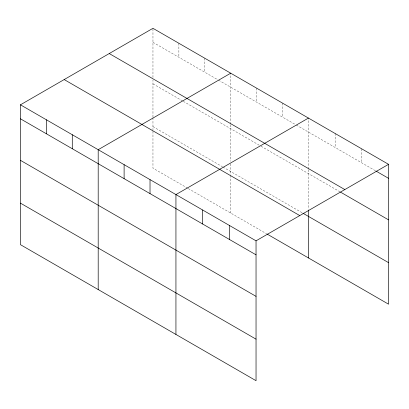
<?xml version="1.0" encoding="UTF-8"?>
<svg xmlns="http://www.w3.org/2000/svg" width="409" height="409" viewBox="0 0 409 409"><rect width="100%" height="100%" fill="white"/><g stroke="black" fill="none" stroke-linecap="round" stroke-linejoin="round"><path stroke-width="0.31" stroke-dasharray="2.04 1.53" d="M152.961 117.056L152.961 80.006M152.961 77.449L152.961 28.308M230.707 124.893L230.707 161.299M230.707 124.254L230.707 73.196M308.447 169.776L308.447 209.377M308.447 169.137L308.447 118.078M152.961 42.306L218.023 79.867M218.575 80.184L295.768 124.755M296.32 125.072L375.472 170.773M152.961 83.84L182.736 101.033M183.288 101.35L260.482 145.916M261.029 146.233L340.053 191.857M152.961 126.637L222.435 166.744M222.987 167.066L302.384 212.905M187.7 188.227L152.961 168.171L152.961 130.471M188.247 188.544L266.545 233.749M361.847 148.907L361.847 162.905M335.15 133.492L335.15 147.491M282.537 103.119L282.537 117.112M256.622 88.155L256.622 102.153M230.707 163.856L230.707 174.715M230.707 175.354L230.707 213.058M204.791 58.231L204.791 72.229M178.876 43.272L178.876 57.265M152.961 117.695L152.961 129.832"/><path stroke-width="0.61" d="M267.097 234.066L388.55 304.189L388.55 164.326L152.961 28.308L20.45 104.811L20.45 244.674L256.039 380.692L256.039 240.829L20.45 104.811M230.707 73.196L98.196 149.699L98.196 289.562M308.447 118.078L175.936 194.582L175.936 334.444M256.039 240.829L388.55 164.326M376.019 171.085L388.55 178.319M109.234 53.553L344.823 189.571M340.6 192.174L388.55 219.858M302.936 213.222L388.55 262.65M64.177 79.566L299.766 215.584M20.45 118.809L256.039 254.827M20.45 160.343L256.039 296.361M20.45 203.14L256.039 339.158M308.447 210.655L308.447 257.941M229.337 225.415L229.337 239.408M202.639 210.001L202.639 223.994M150.021 179.623L150.021 193.621M124.111 164.658L124.111 178.656M72.281 134.735L72.281 148.733M46.365 119.776L46.365 133.774"/></g></svg>
